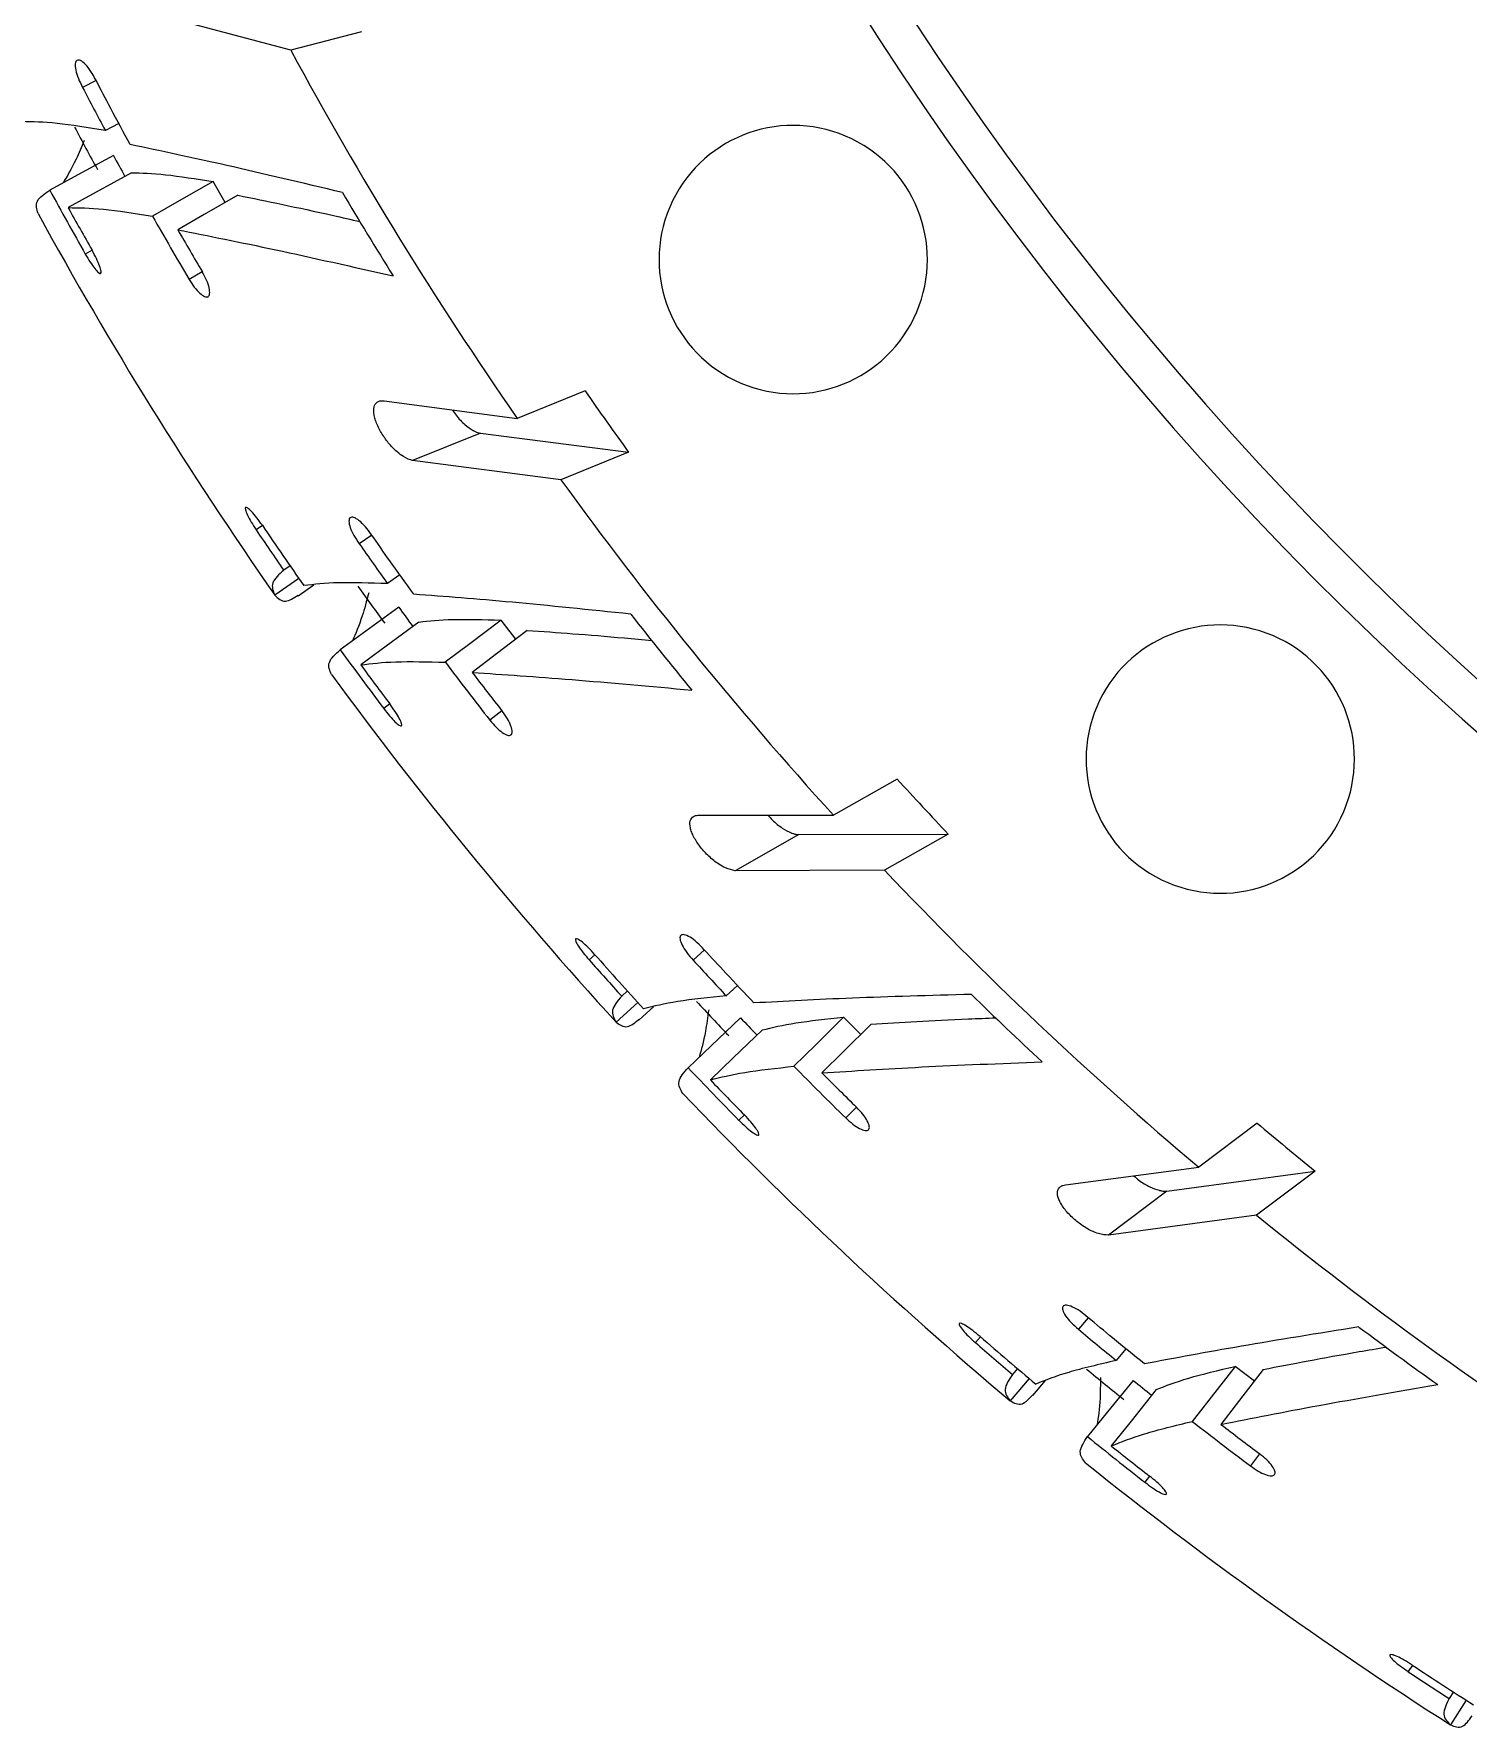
# Model space of a CAD drawing. Header units: millimetres. Extents: x 0 to 594, y 5 to 425.
# Drawn here: x 368.81 to 398.21, y 142.7 to 177.43 of the extents above; entities that cross this region are included whole.
import ezdxf

# ---------------------------------------------------------------- set-up
doc = ezdxf.new("R2010")
doc.units = ezdxf.units.MM

msp = doc.modelspace()

# ---------------------------------------------------------------- linework, layer by layer
at = {"color": 7, "linetype": 'Continuous', "lineweight": 25}
for p, q in [((374.075, 177.098), (371.114, 177.881)), ((375.527, 177.473), (374.075, 177.098)), ((370.084, 176.477), (369.808, 176.334)), ((370.55, 175.597), (370.275, 175.45)), ((372.731, 173.976), (372.484, 174.403)), ((375.987, 169.908), (378.718, 169.551)), ((380.109, 170.113), (378.718, 169.551)), ((377.963, 169.247), (376.573, 168.685)), ((377.963, 169.247), (381.001, 168.856)), ((381.001, 168.856), (379.61, 168.294)), ((379.61, 168.294), (376.573, 168.685)), ((375.734, 167.158), (375.48, 166.98)), ((374.063, 166.53), (373.931, 166.438)), ((376.312, 166.346), (376.058, 166.164)), ((374.224, 165.91), (374.55, 166.14)), ((378.686, 165.024), (378.385, 165.415)), ((386.504, 162.157), (385.199, 161.419)), ((382.444, 161.415), (385.199, 161.419)), ((384.49, 161.018), (383.185, 160.279)), ((384.49, 161.018), (387.553, 161.027)), ((387.553, 161.027), (386.247, 160.288)), ((386.247, 160.288), (383.185, 160.279)), ((382.553, 158.656), (382.324, 158.447)), ((380.978, 157.815), (380.858, 157.707)), ((383.231, 157.927), (383.003, 157.713)), ((381.218, 157.222), (381.512, 157.492)), ((385.758, 156.925), (385.408, 157.274)), ((393.883, 155.104), (392.685, 154.201)), ((389.955, 153.839), (392.685, 154.201)), ((392.035, 153.711), (395.07, 154.12)), ((395.07, 154.12), (393.873, 153.218)), ((392.035, 153.711), (390.837, 152.809)), ((393.873, 153.218), (390.837, 152.809)), ((390.423, 151.117), (390.223, 150.879)), ((391.191, 150.482), (390.993, 150.241)), ((388.971, 150.078), (388.867, 149.955)), ((393.826, 149.819), (393.434, 150.119)), ((389.287, 149.521), (389.543, 149.827)), ((397.906, 143.45), (397.818, 143.315))]:
    msp.add_line(p, q, dxfattribs=at)
at = {"color": 8, "linetype": 'Continuous', "lineweight": 25}
for p, q in [((370.001, 172.997), (369.864, 172.919)), ((372.257, 172.557), (371.991, 172.399)), ((373.497, 167.353), (373.366, 167.264)), ((374.242, 166.27), (373.749, 165.926)), ((376.107, 163.697), (375.981, 163.602)), ((378.403, 163.556), (378.158, 163.364)), ((380.31, 158.557), (380.191, 158.452)), ((381.189, 157.581), (380.745, 157.175)), ((383.374, 155.273), (383.261, 155.163)), ((385.669, 155.434), (385.451, 155.211)), ((388.212, 150.726), (388.108, 150.607)), ((389.211, 149.873), (388.824, 149.413)), ((393.933, 148.329), (393.745, 148.08)), ((391.678, 147.87), (391.581, 147.746)), ((397.068, 143.993), (396.981, 143.862)), ((398.17, 143.278), (397.846, 142.771))]:
    msp.add_line(p, q, dxfattribs=at)
at = {"color": 7, "linetype": 'Continuous', "lineweight": 25, "flags": 128}
for points in [[(370.44, 174.939), (369.71, 174.543), (369.136, 174.231)], [(370.808, 174.584), (370.083, 174.184), (369.514, 173.87)], [(372.484, 174.403), (371.788, 174.008), (371.24, 173.698)], [(372.991, 174.125), (372.301, 173.728), (371.759, 173.417)], [(376.288, 165.68), (375.616, 165.191), (375.088, 164.807)], [(376.7, 165.375), (376.033, 164.884), (375.509, 164.499)], [(378.385, 165.415), (377.746, 164.932), (377.243, 164.553)], [(378.923, 165.205), (378.291, 164.722), (377.795, 164.343)], [(383.295, 157.263), (382.692, 156.691), (382.219, 156.241)], [(383.743, 157.015), (383.146, 156.441), (382.677, 155.99)], [(385.408, 157.274), (384.838, 156.712), (384.389, 156.271)], [(385.969, 157.136), (385.406, 156.575), (384.963, 156.134)], [(393.434, 150.119), (392.942, 149.488), (392.555, 148.992)], [(394.008, 150.056), (393.523, 149.426), (393.142, 148.931)], [(391.34, 149.833), (390.817, 149.187), (390.407, 148.679)], [(391.817, 149.645), (391.3, 148.998), (390.894, 148.49)]]:
    msp.add_lwpolyline(points, dxfattribs=at)
at = {"color": 7, "linetype": 'Continuous', "lineweight": 25}
for radius in [55, 54.7]:
    msp.add_circle((444, 214.922), radius, dxfattribs=at)
for centre, radius, start, end in [((444, 214.922), 69, 67, 247), ((444, 214.922), 68.2, 175, 355), ((444, 214.922), 79.5, 208.41045, 214.79934), ((444, 214.922), 83.627, 207.47978, 208.16492), ((444, 214.922), 84.15, 207.91913, 208.59269), ((384.374, 172.806), 2.75, 337, 157), ((444, 214.922), 83.724, 208.52588, 208.86092), ((444, 214.922), 85.208, 208.52588, 209.53454), ((444, 214.922), 80.015, 210.61088, 212.04301), ((444, 214.922), 85.65, 208.73172, 214.89404), ((444, 214.922), 85.05, 208.86091, 209.5346), ((444, 214.922), 83.627, 209.53519, 210.56289), ((384.374, 172.806), 2.75, 157, 337), ((444, 214.922), 83.315, 209.87917, 210.56687), ((445.391, 215.484), 79.5, 214.79934, 215.91045), ((444, 214.922), 79.5, 215.91045, 222.29934), ((444, 214.922), 85.208, 214.00855, 214.681), ((444, 214.922), 85.05, 214.003, 215.01354), ((444, 214.922), 83.627, 214.97978, 215.66492), ((444, 214.922), 84.15, 215.45153, 216.09112), ((444, 214.922), 83.724, 216.02588, 216.36092), ((444, 214.922), 80.015, 218.11088, 219.54301), ((393.128, 162.567), 2.75, 337, 157), ((444, 214.922), 85.208, 216.02588, 217.03454), ((444, 214.922), 85.65, 216.23216, 222.39405), ((444, 214.922), 85.05, 216.36091, 217.0346), ((444, 214.922), 83.627, 217.03519, 218.06289), ((444, 214.922), 83.315, 217.37917, 218.06687), ((393.128, 162.567), 2.75, 157, 337), ((445.306, 215.661), 79.5, 222.29934, 223.41045), ((444, 214.922), 79.5, 223.41045, 229.79934), ((444, 214.922), 85.208, 221.50855, 222.181), ((444, 214.922), 85.05, 221.503, 222.51354), ((444, 214.922), 83.627, 222.47978, 223.16492), ((444, 214.922), 80.015, 225.61088, 227.04301), ((444, 214.922), 84.15, 222.93644, 223.59042), ((444, 214.922), 83.724, 223.52588, 223.86092), ((444, 214.922), 85.208, 223.52588, 224.53454), ((444, 214.922), 85.05, 223.86091, 224.5346), ((444, 214.922), 83.627, 224.53519, 225.56289), ((444, 214.922), 83.315, 224.87917, 225.56687), ((444, 214.922), 85.65, 223.73131, 229.89345), ((445.198, 215.825), 79.5, 229.79934, 230.91045), ((444, 214.922), 79.5, 230.91045, 237.29934), ((444, 214.922), 85.05, 229.003, 230.01354), ((444, 214.922), 83.627, 229.97978, 230.66492), ((444, 214.922), 80.015, 233.11088, 234.54301), ((444, 214.922), 85.208, 229.00855, 229.681), ((444, 214.922), 84.15, 230.42025, 231.09269), ((444, 214.922), 83.724, 231.02588, 231.36092), ((444, 214.922), 83.627, 232.03519, 233.06289), ((444, 214.922), 85.208, 231.02588, 232.03454), ((444, 214.922), 83.315, 232.37917, 233.06687), ((444, 214.922), 85.05, 231.36091, 232.0346), ((444, 214.922), 85.65, 231.23181, 237.39412), ((444, 214.922), 85.208, 236.50855, 237.181), ((444, 214.922), 85.05, 236.503, 237.51354)]:
    msp.add_arc(centre, radius, start, end, dxfattribs=at)
for points, knots in [([(370.079, 176.487), (370.046, 176.548), (369.981, 176.67), (369.865, 176.814), (369.762, 176.896), (369.686, 176.901), (369.651, 176.83), (369.662, 176.696), (369.715, 176.519), (369.777, 176.396), (369.808, 176.334)], [0, 0, 0, 0, 0.125234, 0.249936, 0.37494, 0.499881, 0.624773, 0.749948, 0.874983, 1, 1, 1, 1]), ([(370.784, 175.163), (370.65, 175.409), (370.413, 175.849), (370.181, 176.292), (370.079, 176.487)], [0, 0, 0, 0, 0.559998, 1, 1, 1, 1]), ([(370.275, 175.45), (369.922, 175.507), (369.216, 175.623), (368.785, 175.629), (368.569, 175.633)], [0, 0, 0, 0, 0.500007, 1, 1, 1, 1]), ([(369.843, 175.247), (369.786, 175.112), (369.622, 174.728), (369.492, 174.516), (369.408, 174.379)], [0, 0, 0, 0, 0.3511118, 1, 1, 1, 1]), ([(375.136, 174.179), (374.312, 174.375), (372.664, 174.767), (371.41, 175.031), (370.784, 175.163)], [0, 0, 0, 0, 0.500017, 1, 1, 1, 1]), ([(370.808, 174.584), (371.02, 174.58), (371.443, 174.572), (372.137, 174.459), (372.484, 174.403)], [0, 0, 0, 0, 0.49946, 1, 1, 1, 1]), ([(368.895, 173.75), (368.869, 173.837), (368.816, 174.011), (369.029, 174.158), (369.136, 174.231)], [0, 0, 0, 0, 0.499999, 1, 1, 1, 1]), ([(372.991, 174.125), (373.591, 174.002), (374.332, 173.851), (375.311, 173.627), (375.497, 173.584)], [0, 0, 0, 0, 0.810117, 1, 1, 1, 1]), ([(369.514, 173.87), (369.732, 173.868), (370.168, 173.863), (370.883, 173.753), (371.24, 173.698)], [0, 0, 0, 0, 0.499993, 1, 1, 1, 1]), ([(371.759, 173.417), (372.395, 173.29), (373.668, 173.036), (375.34, 172.659), (376.176, 172.47)], [0, 0, 0, 0, 0.499982, 1, 1, 1, 1]), ([(369.864, 172.919), (369.897, 172.863), (369.964, 172.75), (370.061, 172.614), (370.138, 172.53), (370.184, 172.511), (370.192, 172.56), (370.161, 172.67), (370.095, 172.824), (370.033, 172.94), (370.001, 172.997)], [0, 0, 0, 0, 0.125187, 0.249968, 0.374967, 0.499987, 0.625005, 0.749998, 0.875036, 1, 1, 1, 1]), ([(371.991, 172.399), (372.026, 172.344), (372.097, 172.234), (372.212, 172.108), (372.313, 172.038), (372.386, 172.034), (372.42, 172.097), (372.409, 172.218), (372.356, 172.38), (372.294, 172.495), (372.262, 172.553)], [0, 0, 0, 0, 0.125161, 0.249985, 0.374979, 0.500033, 0.625109, 0.750021, 0.875008, 1, 1, 1, 1]), ([(376.573, 168.685), (376.512, 168.705), (376.414, 168.738), (376.237, 168.871), (376.079, 169.036), (375.95, 169.22), (375.87, 169.367), (375.822, 169.479), (375.79, 169.586), (375.77, 169.707), (375.783, 169.836), (375.841, 169.878), (375.873, 169.9)], [0, 0, 0, 0, 0.15504, 0.249328, 0.381927, 0.498572, 0.561182, 0.623564, 0.686223, 0.749655, 0.865577, 1, 1, 1, 1]), ([(375.873, 169.9), (375.892, 169.906), (375.926, 169.916), (375.968, 169.91), (375.987, 169.908)], [0, 0, 0, 0, 0.558585, 1, 1, 1, 1]), ([(377.388, 169.725), (377.413, 169.688), (377.49, 169.572), (377.642, 169.42), (377.76, 169.334), (377.819, 169.302), (377.834, 169.293), (377.885, 169.267), (377.929, 169.256), (377.963, 169.247)], [0, 0, 0, 0, 0.141679, 0.439181, 0.718391, 0.726361, 0.742125, 0.79703, 1, 1, 1, 1]), ([(373.493, 167.359), (373.455, 167.413), (373.38, 167.52), (373.271, 167.647), (373.188, 167.723), (373.141, 167.736), (373.139, 167.684), (373.181, 167.577), (373.259, 167.429), (373.331, 167.319), (373.366, 167.264)], [0, 0, 0, 0, 0.125227, 0.24994, 0.374938, 0.499916, 0.624853, 0.749965, 0.875071, 1, 1, 1, 1]), ([(375.728, 167.167), (375.688, 167.223), (375.607, 167.336), (375.474, 167.464), (375.361, 167.531), (375.285, 167.526), (375.259, 167.452), (375.287, 167.32), (375.363, 167.152), (375.441, 167.037), (375.48, 166.98)], [0, 0, 0, 0, 0.125231, 0.249933, 0.374938, 0.499879, 0.624772, 0.749945, 0.874983, 1, 1, 1, 1]), ([(376.6, 165.946), (376.435, 166.173), (376.142, 166.578), (375.855, 166.987), (375.728, 167.167)], [0, 0, 0, 0, 0.559997, 1, 1, 1, 1]), ([(373.931, 166.438), (373.834, 166.352), (373.641, 166.178), (373.713, 166.01), (373.749, 165.926)], [0, 0, 0, 0, 0.500001, 1, 1, 1, 1]), ([(376.058, 166.164), (375.701, 166.175), (374.986, 166.198), (374.557, 166.148), (374.343, 166.123)], [0, 0, 0, 0, 0.500007, 1, 1, 1, 1]), ([(373.749, 165.926), (373.814, 165.863), (373.935, 165.746), (374.137, 165.869), (374.23, 165.926)], [0, 0, 0, 0, 0.538811, 1, 1, 1, 1]), ([(375.675, 165.973), (375.63, 165.808), (375.511, 165.38), (375.404, 165.138), (375.338, 164.989)], [0, 0, 0, 0, 0.38639, 1, 1, 1, 1]), ([(381.043, 165.539), (380.2, 165.626), (378.516, 165.8), (377.238, 165.897), (376.6, 165.946)], [0, 0, 0, 0, 0.500017, 1, 1, 1, 1]), ([(376.7, 165.375), (376.91, 165.399), (377.331, 165.447), (378.033, 165.425), (378.385, 165.415)], [0, 0, 0, 0, 0.49946, 1, 1, 1, 1]), ([(378.923, 165.205), (379.534, 165.162), (380.289, 165.109), (381.289, 165.015), (381.479, 164.997)], [0, 0, 0, 0, 0.810117, 1, 1, 1, 1]), ([(374.912, 164.299), (374.874, 164.382), (374.799, 164.548), (374.992, 164.721), (375.088, 164.807)], [0, 0, 0, 0, 0.499999, 1, 1, 1, 1]), ([(375.509, 164.499), (375.726, 164.525), (376.159, 164.578), (376.882, 164.561), (377.243, 164.553)], [0, 0, 0, 0, 0.499993, 1, 1, 1, 1]), ([(377.795, 164.343), (378.442, 164.3), (379.737, 164.214), (381.444, 164.058), (382.297, 163.981)], [0, 0, 0, 0, 0.499982, 1, 1, 1, 1]), ([(375.981, 163.602), (376.021, 163.55), (376.102, 163.447), (376.216, 163.325), (376.303, 163.252), (376.351, 163.239), (376.353, 163.289), (376.307, 163.394), (376.222, 163.538), (376.145, 163.644), (376.107, 163.697)], [0, 0, 0, 0, 0.125186, 0.249968, 0.374967, 0.499987, 0.625004, 0.749999, 0.875035, 1, 1, 1, 1]), ([(378.158, 163.364), (378.2, 163.314), (378.284, 163.214), (378.415, 163.105), (378.524, 163.048), (378.597, 163.053), (378.622, 163.12), (378.596, 163.239), (378.522, 163.393), (378.445, 163.499), (378.406, 163.552)], [0, 0, 0, 0, 0.125163, 0.249986, 0.37498, 0.500035, 0.62511, 0.750023, 0.87501, 1, 1, 1, 1]), ([(383.185, 160.279), (383.122, 160.292), (383.021, 160.312), (382.828, 160.42), (382.65, 160.564), (382.497, 160.728), (382.399, 160.864), (382.337, 160.969), (382.291, 161.07), (382.255, 161.188), (382.252, 161.318), (382.304, 161.367), (382.332, 161.393)], [0, 0, 0, 0, 0.15504, 0.249328, 0.381927, 0.498572, 0.561181, 0.623564, 0.686224, 0.749654, 0.865577, 1, 1, 1, 1]), ([(382.332, 161.393), (382.35, 161.401), (382.383, 161.415), (382.425, 161.415), (382.444, 161.415)], [0, 0, 0, 0, 0.558586, 1, 1, 1, 1]), ([(383.857, 161.417), (383.887, 161.383), (383.978, 161.279), (384.149, 161.148), (384.278, 161.078), (384.339, 161.053), (384.355, 161.047), (384.41, 161.028), (384.455, 161.022), (384.49, 161.018)], [0, 0, 0, 0, 0.14168, 0.439181, 0.718391, 0.72636, 0.742124, 0.79703, 1, 1, 1, 1]), ([(380.304, 158.563), (380.26, 158.611), (380.171, 158.708), (380.047, 158.82), (379.954, 158.884), (379.906, 158.891), (379.911, 158.839), (379.966, 158.738), (380.064, 158.601), (380.149, 158.502), (380.191, 158.452)], [0, 0, 0, 0, 0.125229, 0.249941, 0.374939, 0.499917, 0.624854, 0.749965, 0.875071, 1, 1, 1, 1]), ([(382.545, 158.664), (382.498, 158.715), (382.403, 158.816), (382.255, 158.925), (382.134, 158.977), (382.059, 158.963), (382.044, 158.885), (382.089, 158.759), (382.186, 158.601), (382.278, 158.498), (382.324, 158.447)], [0, 0, 0, 0, 0.1252314, 0.2499333, 0.3749385, 0.4998783, 0.6247709, 0.7499453, 0.8749818, 1, 1, 1, 1]), ([(383.569, 157.568), (383.377, 157.771), (383.033, 158.135), (382.694, 158.503), (382.545, 158.664)], [0, 0, 0, 0, 0.559998, 1, 1, 1, 1]), ([(380.858, 157.707), (380.774, 157.609), (380.606, 157.411), (380.699, 157.254), (380.745, 157.175)], [0, 0, 0, 0, 0.500001, 1, 1, 1, 1]), ([(383.003, 157.713), (382.648, 157.678), (381.936, 157.606), (381.517, 157.501), (381.308, 157.449)], [0, 0, 0, 0, 0.500007, 1, 1, 1, 1]), ([(388.027, 157.743), (387.181, 157.72), (385.488, 157.672), (384.208, 157.603), (383.569, 157.568)], [0, 0, 0, 0, 0.500017, 1, 1, 1, 1]), ([(382.642, 157.428), (382.621, 157.275), (382.561, 156.853), (382.489, 156.61), (382.443, 156.455)], [0, 0, 0, 0, 0.3630035, 1, 1, 1, 1]), ([(380.745, 157.175), (380.818, 157.121), (380.953, 157.021), (381.137, 157.17), (381.222, 157.238)], [0, 0, 0, 0, 0.538812, 1, 1, 1, 1]), ([(383.743, 157.015), (383.948, 157.066), (384.359, 157.168), (385.058, 157.238), (385.408, 157.274)], [0, 0, 0, 0, 0.4994604, 1, 1, 1, 1]), ([(385.969, 157.136), (386.581, 157.173), (387.336, 157.219), (388.34, 157.256), (388.531, 157.263)], [0, 0, 0, 0, 0.810117, 1, 1, 1, 1]), ([(384.963, 156.134), (385.611, 156.176), (386.906, 156.26), (388.618, 156.328), (389.474, 156.362)], [0, 0, 0, 0, 0.499983, 1, 1, 1, 1]), ([(382.111, 155.714), (382.063, 155.791), (381.967, 155.946), (382.135, 156.143), (382.219, 156.241)], [0, 0, 0, 0, 0.499999, 1, 1, 1, 1]), ([(382.677, 155.99), (382.888, 156.045), (383.31, 156.153), (384.029, 156.232), (384.389, 156.271)], [0, 0, 0, 0, 0.499993, 1, 1, 1, 1]), ([(383.261, 155.163), (383.308, 155.117), (383.401, 155.025), (383.531, 154.919), (383.627, 154.857), (383.676, 154.851), (383.671, 154.901), (383.612, 154.999), (383.509, 155.131), (383.419, 155.226), (383.374, 155.273)], [0, 0, 0, 0, 0.125186, 0.249968, 0.374967, 0.499987, 0.625004, 0.749998, 0.875035, 1, 1, 1, 1]), ([(385.451, 155.211), (385.499, 155.167), (385.596, 155.079), (385.739, 154.987), (385.855, 154.945), (385.927, 154.96), (385.943, 155.03), (385.901, 155.145), (385.808, 155.287), (385.718, 155.382), (385.673, 155.43)], [0, 0, 0, 0, 0.125163, 0.2499854, 0.3749804, 0.500034, 0.6251093, 0.7500223, 0.875011, 1, 1, 1, 1]), ([(391.355, 154.025), (391.389, 153.995), (391.494, 153.903), (391.68, 153.796), (391.817, 153.743), (391.881, 153.727), (391.898, 153.723), (391.954, 153.711), (392, 153.711), (392.035, 153.711)], [0, 0, 0, 0, 0.1416799, 0.4391806, 0.7183912, 0.7263607, 0.742125, 0.7970305, 1, 1, 1, 1]), ([(390.837, 152.809), (390.773, 152.813), (390.671, 152.82), (390.465, 152.902), (390.27, 153.021), (390.097, 153.164), (389.983, 153.286), (389.907, 153.382), (389.848, 153.476), (389.797, 153.589), (389.777, 153.716), (389.822, 153.772), (389.847, 153.802)], [0, 0, 0, 0, 0.155041, 0.249329, 0.381927, 0.498572, 0.561182, 0.623565, 0.686223, 0.749653, 0.865577, 1, 1, 1, 1]), ([(389.847, 153.802), (389.864, 153.812), (389.894, 153.83), (389.936, 153.836), (389.955, 153.839)], [0, 0, 0, 0, 0.55858, 1, 1, 1, 1]), ([(390.414, 151.124), (390.361, 151.168), (390.254, 151.256), (390.092, 151.345), (389.965, 151.381), (389.893, 151.357), (389.888, 151.278), (389.949, 151.158), (390.066, 151.015), (390.171, 150.925), (390.223, 150.879)], [0, 0, 0, 0, 0.125231, 0.249934, 0.374938, 0.499879, 0.624773, 0.749946, 0.874983, 1, 1, 1, 1]), ([(391.572, 150.171), (391.355, 150.347), (390.967, 150.663), (390.583, 150.983), (390.414, 151.124)], [0, 0, 0, 0, 0.559998, 1, 1, 1, 1]), ([(388.205, 150.731), (388.155, 150.773), (388.055, 150.857), (387.917, 150.952), (387.817, 151.004), (387.768, 151.004), (387.78, 150.954), (387.848, 150.861), (387.962, 150.738), (388.059, 150.65), (388.108, 150.607)], [0, 0, 0, 0, 0.1252281, 0.2499411, 0.374939, 0.4999164, 0.6248542, 0.7499645, 0.8750705, 1, 1, 1, 1]), ([(395.97, 150.927), (395.133, 150.793), (393.461, 150.525), (392.202, 150.289), (391.572, 150.171)], [0, 0, 0, 0, 0.500017, 1, 1, 1, 1]), ([(394.008, 150.056), (394.61, 150.173), (395.352, 150.317), (396.343, 150.484), (396.531, 150.516)], [0, 0, 0, 0, 0.810117, 1, 1, 1, 1]), ([(390.993, 150.241), (390.644, 150.159), (389.948, 149.996), (389.547, 149.837), (389.346, 149.757)], [0, 0, 0, 0, 0.500007, 1, 1, 1, 1]), ([(391.817, 149.645), (392.014, 149.722), (392.408, 149.877), (393.092, 150.039), (393.434, 150.119)], [0, 0, 0, 0, 0.4994602, 1, 1, 1, 1]), ([(388.867, 149.955), (388.796, 149.846), (388.655, 149.629), (388.767, 149.485), (388.824, 149.413)], [0, 0, 0, 0, 0.500001, 1, 1, 1, 1]), ([(390.671, 149.891), (390.67, 149.743), (390.666, 149.325), (390.627, 149.079), (390.602, 148.92)], [0, 0, 0, 0, 0.352375, 1, 1, 1, 1]), ([(393.142, 148.931), (393.778, 149.057), (395.051, 149.309), (396.74, 149.601), (397.584, 149.746)], [0, 0, 0, 0, 0.499982, 1, 1, 1, 1]), ([(388.824, 149.413), (388.903, 149.369), (389.05, 149.287), (389.213, 149.459), (389.288, 149.538)], [0, 0, 0, 0, 0.538812, 1, 1, 1, 1]), ([(390.894, 148.49), (391.096, 148.572), (391.501, 148.734), (392.203, 148.906), (392.555, 148.992)], [0, 0, 0, 0, 0.499993, 1, 1, 1, 1]), ([(390.368, 148.143), (390.311, 148.213), (390.195, 148.354), (390.336, 148.571), (390.407, 148.679)], [0, 0, 0, 0, 0.499999, 1, 1, 1, 1]), ([(393.745, 148.08), (393.799, 148.042), (393.906, 147.967), (394.061, 147.895), (394.181, 147.869), (394.25, 147.893), (394.258, 147.965), (394.201, 148.073), (394.09, 148.202), (393.988, 148.284), (393.937, 148.325)], [0, 0, 0, 0, 0.125163, 0.249986, 0.37498, 0.500035, 0.625109, 0.750022, 0.87501, 1, 1, 1, 1]), ([(391.581, 147.746), (391.633, 147.706), (391.738, 147.628), (391.88, 147.539), (391.983, 147.491), (392.033, 147.491), (392.022, 147.54), (391.951, 147.629), (391.831, 147.747), (391.729, 147.829), (391.678, 147.87)], [0, 0, 0, 0, 0.125187, 0.249968, 0.374967, 0.499988, 0.625005, 0.749999, 0.875036, 1, 1, 1, 1]), ([(397.061, 143.998), (397.006, 144.033), (396.896, 144.103), (396.746, 144.179), (396.64, 144.217), (396.592, 144.211), (396.61, 144.163), (396.69, 144.079), (396.819, 143.973), (396.927, 143.899), (396.981, 143.862)], [0, 0, 0, 0, 0.125228, 0.249941, 0.374939, 0.499916, 0.624853, 0.749965, 0.875071, 1, 1, 1, 1]), ([(397.818, 143.315), (397.762, 143.198), (397.651, 142.963), (397.781, 142.835), (397.846, 142.771)], [0, 0, 0, 0, 0.5000011, 1, 1, 1, 1]), ([(397.846, 142.771), (397.931, 142.738), (398.087, 142.676), (398.226, 142.867), (398.291, 142.956)], [0, 0, 0, 0, 0.538812, 1, 1, 1, 1])]:
    msp.add_open_spline(points, degree=3, knots=knots, dxfattribs=at)

doc.saveas('drawing.dxf')
